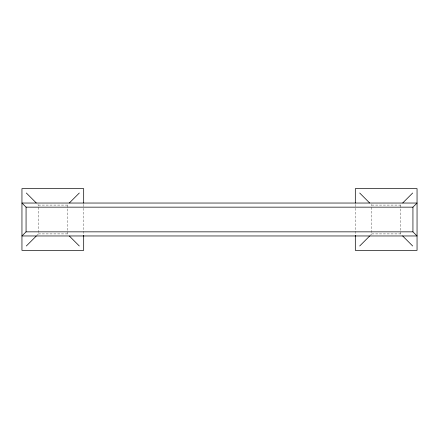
<?xml version="1.0" encoding="UTF-8"?>
<svg xmlns="http://www.w3.org/2000/svg" width="439" height="439" viewBox="0 0 439 439"><rect width="100%" height="100%" fill="white"/><g stroke="black" fill="none" stroke-linecap="round" stroke-linejoin="round"><path stroke-width="0.33" stroke-dasharray="2.19 1.65" d="M36.667 235.65L38.412 233.905L38.412 205.095L37.869 204.552M38.412 205.095L67.222 205.095L67.765 204.552M370.033 235.65L371.778 233.905L371.778 205.095L371.235 204.552M371.778 205.095L400.587 205.095L401.131 204.552M38.412 233.905L67.222 233.905L67.765 234.448M371.778 233.905L400.587 233.905L402.333 235.65M400.587 205.095L400.587 233.905M355.316 204.409L355.316 234.591M83.684 204.409L83.684 234.591M67.222 205.095L67.222 233.905"/><path stroke-width="0.66" d="M26.066 231.847L21.95 235.962L417.05 235.962L412.934 231.847L26.066 231.847L26.066 207.153L21.95 203.037L417.05 203.037L412.934 207.153L26.066 207.153M26.329 245.988L36.267 236.05M69.367 202.95L79.305 193.012M359.695 245.988L369.633 236.05M402.733 202.95L412.671 193.012M359.695 193.012L369.633 202.95M402.733 236.05L412.671 245.988M26.329 193.012L36.267 202.95M69.367 236.05L79.305 245.988M412.934 207.153L412.934 231.847M355.316 203.037L355.316 188.633L417.05 188.633L417.05 250.367L355.316 250.367L355.316 235.277M83.684 203.037L83.684 188.633L21.95 188.633L21.95 250.367L83.684 250.367L83.684 235.277"/></g></svg>
